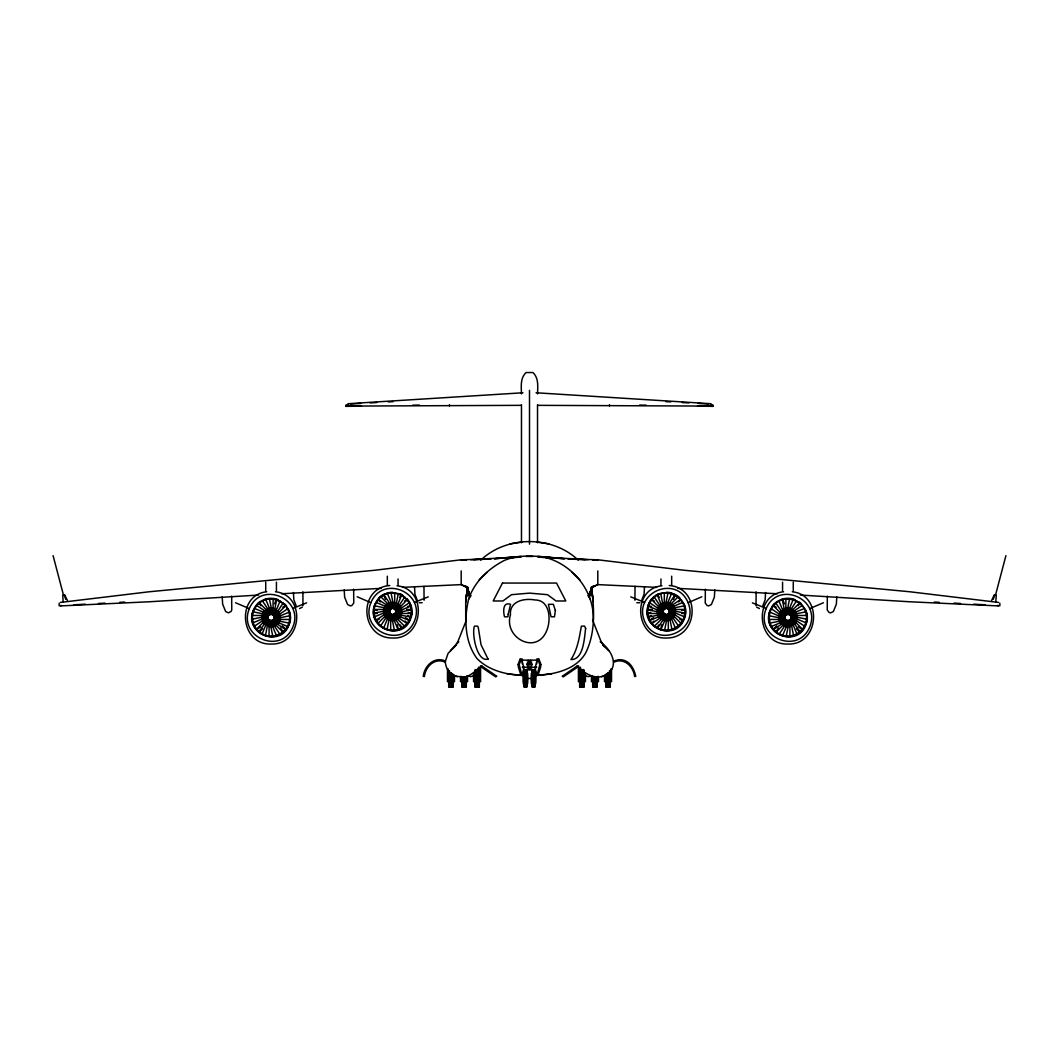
<?xml version="1.0" encoding="UTF-8"?>
<svg xmlns="http://www.w3.org/2000/svg" width="1059" height="1059" viewBox="0 0 1059 1059"><rect width="100%" height="100%" fill="white"/><g stroke="black" fill="none" stroke-linecap="round" stroke-linejoin="round"><path stroke-width="1.5" d="M269.065 608.157L269.052 614.326L273.116 614.326L278.914 612.049M273.103 626.782L273.116 620.627L269.052 620.627L269.092 636.035L273.076 636.035M390.665 602.161L390.652 608.329L394.716 608.329L394.676 592.908L390.692 592.908M394.703 620.786L394.716 614.617L390.652 614.617L390.692 630.039L394.676 630.039M537.217 660.194L534.914 668.15L537.178 674.702L538.276 674.543L540.633 667.091L540.897 664.483L538.872 658.764M995.817 601.79L996.267 595.198M591.412 586.924C594.337 608.938 595.754 633.057 585.442 653.363C575.58 670.056 553.764 674.53 535.788 675.47M302.98 605.682L302.887 591.822M424.077 600.228L423.971 586.368M635.029 586.368L634.923 600.228M705.347 589.161L705.241 603.021L707.134 605.523L708.656 605.894L711.41 604.504L714.362 597.157L714.799 589.85M756.113 591.822L756.02 605.682M827.331 596.138L827.238 609.997L829.131 612.499L830.653 612.857L833.393 611.48L836.358 604.133L836.795 596.826M537.76 658.923L539.799 664.655L537.178 674.702M523.212 675.47C506.784 674.901 488.742 670.612 476.947 658.513C464.636 641.661 464.001 618.986 468.568 599.315C474.3 581.881 488.292 568.696 504.283 560.463C523.398 552.374 544.789 557.722 564.619 558.768L538.091 556.372M467.588 587.401L465.708 602.002L467.588 587.401L465.708 602.002L465.708 618.84M467.588 587.308L466.344 596.588L467.588 586.924M590.432 595.846L591.412 589.545L593.278 586.037M222.205 596.826L222.642 604.133L225.607 611.48L228.347 612.857L231.087 611.48L231.762 609.997L231.669 596.138M293.422 592.51L293.859 599.818L296.149 605.682M344.201 589.85L344.638 597.157L347.59 604.504L350.344 605.894L351.866 605.523L353.759 603.021L353.653 589.161M414.519 587.057L414.956 594.364L417.233 600.228M370.888 602.703C359.239 631.045 402.632 649.657 414.479 621.011C426.128 592.669 382.749 574.057 370.888 602.703L357.174 596.76M661.623 624.757L660.737 629.298L664.642 630.065L667.686 614.961L663.702 614.167L662.524 620.217M670.109 602.73L668.917 608.779L664.933 607.985L667.977 592.868L671.896 593.649M784.123 626.213L785.315 620.164L789.299 620.958L786.255 636.075L782.336 635.294M791.708 608.726L790.517 614.776L786.533 613.995L781.29 610.619M252.479 615.808L253.26 611.89L268.39 614.869L267.596 618.853L261.56 617.635M289.676 619.144L288.908 623.049L273.778 620.084L274.572 616.1L283.057 603.14L279.735 600.93M663.358 610.196L662.828 612.857L659.466 618.099M684.127 617.053L684.908 613.135L669.791 610.09L669.01 614.074L675.06 615.266M770.092 611.89L769.324 615.808L784.428 618.853L785.222 614.869L779.172 613.677M805.74 623.049L806.521 619.144L791.404 616.1L787.975 613.73L796.567 600.93L799.889 603.14L798.182 605.708M270.919 607.945L269.701 613.995L273.685 614.776L276.664 599.659L272.745 598.878M271.25 627.007L272.467 620.958L268.483 620.164L265.505 635.294L269.423 636.075M392.532 601.949L391.314 607.985L395.298 608.779L398.263 593.649L394.358 592.868M392.849 620.998L394.067 614.961L396.437 611.533L401.56 614.975M995.553 594.999L1005.918 555.644M520.128 658.764L518.103 664.483L518.367 667.091L520.724 674.543L521.822 674.702L524.086 668.15L521.783 660.194M466.437 619.965L457.951 641.45L454.801 646.559L448.076 653.39L445.084 662.1C434.667 657.467 425.599 666.535 424.381 676.502L423.229 676.357C424.54 665.74 434.296 656.17 445.362 660.988C445.164 668.494 450.843 676.86 458.971 676.516C468.7 679.388 474.67 670.638 481.951 666.098L496.75 676.251L495.771 676.873L488.265 671.83L481.21 666.971L481.951 666.098M521.24 658.923L519.201 664.655L521.822 674.702M993.196 599.407L994.891 594.827M588.817 595.555L592.233 586.62L588.817 595.555L592.047 587.692L597.806 584.621L656.501 587.348M641.767 600.228L644.044 594.364L644.481 587.057M762.851 605.682L765.141 599.818L765.578 592.51M536.013 667.991L536.41 666.985M658.539 625.009L657.361 627.868L661.054 629.39L666.985 615.16L663.225 613.598L647.751 613.465L647.751 609.481L652.37 609.468M660.882 619.303L663.225 613.598L663.159 609.441L657.361 595.079L661.054 593.556M671.737 603.643L669.394 609.335L665.634 607.787L671.578 593.556L675.258 595.079L673.498 599.354M782.495 625.313L784.838 619.608L788.584 621.156L793.072 625.485M793.35 609.64L790.994 615.345L787.247 613.783L793.178 599.553L796.858 601.088M253.167 612.208L254.69 608.528L268.946 614.392L267.397 618.152L256.543 629.192L259.362 632.011L262.645 628.755M289.001 622.732L287.479 626.425L273.209 620.561L274.771 616.801L280.463 619.171M374.767 606.211L376.302 602.531L390.559 608.395L388.997 612.142L383.305 609.772M649.922 602.531L648.399 606.211L662.63 612.142L664.178 608.395L658.473 606.039M771.521 608.528L769.999 612.208L784.229 618.152L785.791 614.392L785.924 598.904L789.908 598.904M804.311 626.425L805.833 622.732L791.602 616.801L790.054 620.561L795.746 622.904M272.785 608.091L270.416 613.783L274.162 615.345L280.397 615.451M274.559 603.829L276.346 599.553L280.026 601.088L274.162 615.345L274.228 619.502L289.65 619.462L289.65 615.478M269.383 626.849L271.753 621.156L268.006 619.608L262.142 633.864L265.822 635.387M394.385 602.094L392.015 607.787L395.775 609.335L401.996 609.454M390.983 620.852L393.366 615.16L389.606 613.598L383.742 627.868L387.422 629.39M991.515 600.638L994.401 594.695M468.568 599.315L471.07 595.555M527.25 661.981L531.75 661.981M673.167 604.848L669.751 609.984L666.376 607.72L674.967 594.933L678.289 597.144M778.511 627.947L775.943 631.799L779.265 634.023L787.856 621.223L784.481 618.959L781.065 624.095M794.766 610.844L791.351 615.981L790.61 620.084L796.659 621.262M254.544 608.819L256.755 605.496L269.595 614.035L267.331 617.41L262.222 613.968M287.624 626.134L285.414 629.443L272.573 620.905L274.824 617.529L279.947 620.971M376.144 602.809L378.354 599.5L391.195 608.038L388.944 611.414L383.821 607.972M680.646 623.447L682.856 620.124L670.056 611.533L667.805 614.908L672.942 618.324M274.585 608.607L271.144 613.73L274.519 615.981L280.609 617.318M267.583 626.332L271.025 621.223L267.649 618.959L259.111 631.799L262.433 634.023M396.185 602.611L392.743 607.72L396.132 609.984L404.657 597.144L401.348 594.933L399.627 597.488M389.183 620.336L392.624 615.213L389.249 612.962L383.159 611.639M480.76 560.145C506.758 535.404 552.242 535.404 578.24 560.145M454.801 646.559L456.323 644.918M450.432 650.663L458.785 641.741M653.946 621.011L651.775 623.195L654.594 626.015L665.529 615.133L662.656 612.261L658.301 616.629M674.331 606.317L669.976 610.686L668.441 614.551L674.146 616.894M678.673 601.936L680.858 599.751L678.025 596.932L667.104 607.813L669.976 610.686L684.233 616.735L682.698 620.415L679.852 619.25M776.644 625.909L773.374 629.192L776.194 632.011L787.128 621.13L784.256 618.257L779.901 622.639M795.931 612.314L791.576 616.682L788.703 613.81L799.638 602.928L802.457 605.761M256.543 605.761L259.362 602.928L270.297 613.81L267.424 616.682L263.069 612.314M654.594 596.932L651.775 599.751L662.656 610.686L664.178 614.551L649.922 620.415L648.399 616.735L651.245 615.544M678.025 626.015L680.858 623.195L669.976 612.261L667.104 615.133L671.472 619.489M776.194 602.928L773.374 605.761L784.256 616.682L787.128 613.81L782.76 609.454M276.24 609.454L271.872 613.81L274.744 616.682L285.626 605.761L282.806 602.928M265.928 625.485L270.297 621.13L274.162 619.608L276.505 625.313M397.853 603.458L393.471 607.813L396.344 610.686L402.063 613.174M387.528 619.489L391.896 615.133L389.024 612.261L378.142 623.195L380.975 626.015M479.105 579.882L487.14 572.284M302.305 607.164L299.565 608.554M577.049 666.098L562.25 676.251L563.229 676.873L570.735 671.83L577.79 666.971L577.049 666.098C585.084 674.133 596.985 681.162 607.84 673.948C619.846 664.099 610.09 648.69 600.215 641.741M653.602 617.556L649.763 620.124L651.987 623.447L664.827 614.908L668.917 614.167L671.896 629.298L667.977 630.065M657.44 614.975L662.563 611.533L664.827 614.908L666.151 620.998M675.179 607.972L670.056 611.414L667.805 608.038L680.646 599.5L682.856 602.809M779.053 620.971L784.176 617.529L786.427 620.905L773.586 629.443L771.376 626.134M796.778 613.968L791.669 617.41L789.405 614.035L802.245 605.496L804.456 608.819M380.711 597.144L384.033 594.933L392.624 607.72L389.249 609.984L385.833 604.848M404.657 625.803L401.348 628.013L392.743 615.213L396.132 612.962L411.289 609.812L410.508 605.894L407.477 606.489M674.967 628.013L678.289 625.803L669.751 612.962L669.01 608.859L684.127 605.894L684.908 609.812L681.89 610.421M779.265 600.93L775.943 603.14L784.481 615.981L785.222 620.084L770.092 623.049L769.324 619.144M796.567 634.023L799.889 631.799L791.351 618.959L787.975 621.223L791.417 626.332M277.71 610.619L272.573 614.035L268.483 614.776L267.292 608.726M282.846 607.204L285.414 605.496L287.624 608.819L274.824 617.41L272.573 614.035L269.423 598.878L265.505 599.659M260.607 626.888L256.755 629.443L254.544 626.134L267.331 617.529L269.595 620.905L264.459 624.32M399.309 604.623L394.173 608.038L396.437 611.414L409.237 602.809L407.013 599.5L404.445 601.208M386.058 618.324L391.195 614.908L388.944 611.533L376.144 620.124L378.354 623.447M60.35 602.439L149.16 591.769L374.78 570.258L461.194 559.787L490.992 559.006L473.744 559.708M688.112 602.703C676.251 574.057 632.872 592.669 644.521 621.011C656.368 649.657 699.761 631.045 688.112 602.703L701.826 596.76M809.764 608.581L823.425 602.77M656.937 613.174L662.63 610.805L665.529 607.813L661.147 603.458M675.695 609.772L670.003 612.142L668.441 608.395L682.698 602.531L684.233 606.211M778.537 619.171L784.229 616.801L785.791 620.561L771.521 626.425L769.999 622.732M797.295 615.769L791.602 618.152L788.703 621.13L782.654 635.387L778.974 633.864M262.142 601.088L265.822 599.553L271.753 613.783L268.006 615.345L265.65 609.64M280.026 633.864L276.346 635.387L270.416 621.156L267.424 618.257L261.705 615.769M671.578 629.39L675.258 627.868L669.394 613.598L665.634 615.16L668.017 620.852M793.178 635.387L796.858 633.864L790.994 619.608L787.247 621.156L789.617 626.849M263.254 622.904L268.946 620.561L267.397 616.801L253.167 622.732L254.69 626.425M400.527 606.039L394.822 608.395L396.37 612.142L410.601 606.211L409.078 602.531M379.148 619.25L376.302 620.415L374.767 616.735L388.997 610.805L391.896 607.813L380.975 596.932L378.142 599.751L380.327 601.936M384.854 616.894L390.559 614.551L388.997 610.805L384.669 606.317M292.853 608.369L306.633 602.862M414.453 602.372L428.233 596.866M592.749 586.62L597.806 584.621L597.806 570.907M473.241 675.867L470.54 676.675L467.853 675.867M591.147 675.867L588.46 676.675L585.759 675.867M601.499 676.675L604.186 675.867M348.279 404.154L345.883 405.147L345.883 406.1L521.359 405.345M422.17 602.73L419.126 602.73M639.874 602.73L636.83 602.73M536.701 660.141L522.299 660.141M650.742 612.526L647.711 613.135L648.492 617.053L663.622 614.074L662.828 610.09L656.779 611.308M675.841 611.639L669.791 612.857L666.376 615.213L669.817 620.336M778.391 617.318L784.428 616.1L787.856 613.73L784.415 608.607M797.44 617.635L791.404 618.853L790.61 614.869L805.74 611.89L806.521 615.808M266.722 591.782C235.667 594.946 239.903 645.275 271.078 644.031C302.265 645.275 306.501 594.946 275.433 591.782M389.778 585.495C357.36 588.063 360.325 638.352 392.69 638.034C423.865 639.279 428.101 588.95 397.046 585.786M387.104 593.649L391.023 592.868L394.067 607.985L390.083 608.779L388.891 602.73M276.664 635.294L272.745 636.075L269.701 620.958L273.685 620.164L274.877 626.213M661.954 585.786C630.899 588.95 635.135 639.279 666.31 638.034C698.675 638.352 701.64 588.063 669.222 585.495M664.642 592.868L660.737 593.649L663.702 608.779L667.686 607.985L666.468 601.949M783.567 591.782C752.499 594.946 756.735 645.275 787.922 644.031C819.097 645.275 823.333 594.946 792.278 591.782M786.255 598.878L782.336 599.659L785.315 614.776L789.299 613.995L788.081 607.945M789.577 636.075L793.495 635.294L790.517 620.164L786.533 620.958L787.75 627.007M279.828 613.677L273.778 614.869L274.572 618.853L289.676 615.808L288.908 611.89M262.341 621.262L268.39 620.084L267.596 616.1L264.234 610.844M395.378 608.859L401.427 607.681M383.94 615.266L389.99 614.074L389.209 610.09L374.092 613.135L374.873 617.053M470.937 559.668L514.82 557.153L509.247 558.106L513.35 557.736M510.107 543.836L521.981 542.155M539.799 664.655L540.897 664.483M514.714 557.603L521.28 556.941M526.217 556.452L532.783 556.452M520.909 556.372L494.381 558.768L514.82 557.153M60.35 605.576L61.554 605.47M348.279 403.704L522.934 392.77M258.674 595.052L149.16 601.777L60.35 605.933M530.943 667.474L536.701 667.13M350.383 404.022L360.695 403.439M466.066 559.946L461.194 560.224L465.894 560.026M370.187 402.91L376.739 402.552M388.203 401.917L393.114 401.639M281.588 593.768L381.306 588.341M73.905 604.808L85.355 604.186M98.447 603.484L104.987 603.127M119.72 602.333L124.618 602.068M535.457 675.483L551.805 673.802M402.499 587.348L461.194 584.621L466.251 586.62M361.503 406.127L345.883 406.365M412.745 405.187L419.364 405.067M657.004 609.454L663.159 609.441L666.985 607.787L664.615 602.094M675.629 613.492L669.46 613.505L669.46 609.441L684.882 609.481L684.882 613.465L681.797 613.479M778.603 615.451L784.772 615.438L788.584 613.783L786.215 608.091M797.228 619.489L791.06 619.502L791.06 615.438L806.481 615.478L806.481 619.462M713.117 406.365L697.497 406.127M668.308 592.908L664.324 592.908L664.284 608.329L668.348 608.329L668.335 602.161M269.092 598.904L273.076 598.904L273.116 614.326L274.771 618.152L289.001 612.208L287.479 608.528M664.324 630.039L668.308 630.039L668.348 614.617L664.284 614.617L664.297 620.786M785.924 636.035L789.908 636.035L789.948 620.627L785.884 620.627L785.897 626.782M527.832 663.146L531.168 663.146M527.25 664.853L531.75 664.853M527.25 666.839L531.75 666.839M527.25 667.925L531.75 667.925M527.25 669.91L531.75 669.91M527.832 678.462L531.168 678.462M537.641 405.345L713.117 406.1L713.117 405.147L710.721 404.154M406.63 609.468L411.249 609.481L411.249 613.465L395.841 613.505L392.015 615.16L397.946 629.39L401.639 627.868L400.461 625.009M377.203 613.479L374.118 613.465L374.118 609.481L389.54 609.441L389.54 613.505L383.371 613.492M261.772 619.489L267.94 619.502L267.94 615.438L252.519 615.478L252.519 619.462M507.195 673.802L523.543 675.483M639.636 405.067L646.255 405.187M585.256 559.708L568.008 559.006L597.806 559.787L684.22 570.258L909.84 591.769L998.65 602.439M593.106 560.026L597.806 560.224L592.934 559.946M998.65 605.933L909.84 601.777L800.326 595.052M677.694 588.341L777.412 593.768M665.886 401.639L670.797 401.917M682.261 402.552L688.813 402.91M934.382 602.068L939.28 602.333M954.013 603.127L960.553 603.484M973.645 604.186L985.095 604.808M698.305 403.439L708.617 404.022M593.292 618.84C593.808 589.995 571.767 563.759 544.18 557.153L588.063 559.668M522.299 667.13L528.057 667.474M536.066 392.77L710.721 403.704M997.446 605.47L998.65 605.576M537.019 542.155L548.893 543.836M545.65 557.736L549.753 558.106L544.18 557.153M537.72 556.941L544.286 557.603M518.103 664.483L519.201 664.655M651.523 606.489L648.492 605.894L647.711 609.812L662.828 612.857L666.257 615.213L657.652 628.013L654.343 625.803M657.573 607.681L663.622 608.859M793.495 599.659L789.577 598.878L786.533 613.995L784.176 617.41L771.376 608.819L773.586 605.496L776.154 607.204M391.023 630.065L387.104 629.298L390.083 614.167L394.067 614.961L407.013 623.447L409.237 620.124L405.398 617.556M402.221 611.308L396.172 610.09L395.378 614.074L410.508 617.053L411.289 613.135L408.258 612.526M377.11 610.421L374.092 609.812L374.873 605.894L389.99 608.859L389.209 612.857L380.711 625.803L384.033 628.013M759.435 608.554L756.695 607.164M454.814 675.867L457.501 676.675M752.367 602.862L766.147 608.369M630.767 596.866L644.547 602.372M780.086 612.049L785.791 614.392L789.948 614.326L789.935 608.157M397.946 593.556L401.639 595.079L395.775 609.335L395.841 613.505L398.118 619.303M407.755 615.544L410.601 616.735L409.078 620.415L394.822 614.551L396.37 610.805L407.225 599.751L404.406 596.932M235.575 602.77L249.236 608.581M794.541 624.32L789.405 620.905L791.669 617.529L804.456 626.134L802.245 629.443L798.393 626.888M654.555 601.208L651.987 599.5L649.763 602.809L662.563 611.414L664.827 608.038L659.691 604.623M602.677 644.918L608.568 650.663M571.86 572.284L579.895 579.882M796.355 628.755L799.638 632.011L802.457 629.192L791.576 618.257L790.054 614.392L804.311 608.528L805.833 612.208M400.699 616.629L396.344 612.261L393.471 615.133L404.406 626.015L407.225 623.195L405.054 621.011M279.099 622.639L274.744 618.257L271.872 621.13L282.806 632.011L285.626 629.192L282.356 625.909M659.373 597.488L657.652 594.933L654.343 597.144L662.868 609.984L666.257 607.72L662.815 602.611M587.93 595.555L590.432 599.315M399.534 618.099L396.132 612.962L395.642 610.196M277.935 624.095L274.519 618.959L271.144 621.223L279.735 634.023L283.057 631.799L280.489 627.947M260.818 605.708L259.111 603.14L262.433 600.93L271.025 613.73L267.649 615.981L252.479 619.144L253.26 623.049M604.199 646.559L601.049 641.45L592.563 619.965M465.722 586.037L467.588 589.545L468.568 595.846M64.599 594.695L67.485 600.638M784.441 603.829L782.654 599.553L778.974 601.088L784.838 615.345L784.772 619.502L769.35 619.462L769.35 615.478M385.502 599.354L383.742 595.079L387.422 593.556L393.366 607.787L389.606 609.335L387.263 603.643M470.183 595.555L466.767 586.62L470.183 595.555L466.953 587.692L461.194 584.621L461.194 570.907M522.59 666.985L522.987 667.991M64.109 594.827L65.804 599.407M53.082 555.644L63.447 594.999M396.476 620.217L395.298 614.167L391.314 614.961L394.358 630.065L398.263 629.298L397.377 624.757M591.412 587.401L593.292 602.002L591.412 587.308M62.733 595.198L63.183 601.79M999.842 603.273L999.842 605.841M793.27 582.185L793.27 590.962M782.561 582.185L782.561 590.962M671.671 576.189L671.671 584.965M660.948 578.969L660.948 584.965M611.52 668.891L611.52 681.758M611.122 668.745L611.122 671.83M611.122 672.174L611.122 674.173M611.122 674.53L611.122 679.335M610.288 670.797L610.288 687.013M609.878 670.797L609.878 687.013M609.521 404.644L609.521 405.888M609.468 670.797L609.468 687.013M609.044 673.18L609.044 687.013M608.634 673.18L608.634 687.013M608.223 673.18L608.223 687.013M607.813 673.18L607.813 687.013M607.389 673.18L607.389 687.013M606.979 674.371L606.979 687.013M606.569 674.371L606.569 687.013M606.145 674.371L606.145 687.013M605.735 674.371L605.735 687.013M604.901 675.099L604.901 679.335M604.517 675.404L604.517 681.758M598.481 677.469L598.481 681.758M598.083 676.251L598.083 679.335M597.25 676.754L597.25 687.013M596.839 676.754L596.839 687.013M596.429 676.754L596.429 687.013M596.005 676.754L596.005 687.013M595.595 676.754L595.595 687.013M595.184 676.754L595.184 687.013M594.761 676.754L594.761 687.013M594.351 676.754L594.351 687.013M593.94 676.754L593.94 687.013M593.53 676.754L593.53 687.013M593.106 676.754L593.106 687.013M592.696 676.754L592.696 687.013M592.484 676.304L592.484 680.699M591.862 676.251L591.862 679.335M591.465 677.469L591.465 681.758M585.442 673.18L585.442 681.758M584.211 670.797L584.211 687.013M583.8 669.592L583.8 687.013M583.377 669.592L583.377 687.013M582.966 669.592L582.966 687.013M582.556 669.592L582.556 687.013M582.146 669.592L582.146 687.013M581.722 669.592L581.722 687.013M581.312 669.592L581.312 687.013M580.901 669.592L580.901 687.013M580.491 667.382L580.491 687.013M580.067 667.382L580.067 687.013M579.657 667.382L579.657 687.013M578.426 665.74L578.426 681.758M537.522 393.935C537.707 386.482 538.899 378.156 532.942 372.543L526.058 372.543C520.101 378.156 521.293 386.482 521.478 393.935M537.522 404.737L537.522 542.724M536.701 658.976L536.701 663.874M535.695 673.167L535.695 683.77M535.457 674.662L535.457 677.628M535.457 677.853L535.457 679.084M535.457 679.296L535.457 682.274M534.941 669.923L534.941 687.013M534.689 669.923L534.689 687.013M534.424 669.923L534.424 687.013M534.173 669.923L534.173 687.013M533.921 669.923L533.921 687.013M533.657 669.923L533.657 687.013M533.405 669.923L533.405 687.013M533.154 669.923L533.154 687.013M532.889 669.923L532.889 687.013M532.637 669.923L532.637 687.013M532.386 669.923L532.386 687.013M532.121 669.923L532.121 687.013M531.975 663.636L531.975 664.959M531.989 673.828L531.989 683.108M531.605 674.662L531.605 677.628M531.605 677.853L531.605 679.084M531.605 679.296L531.605 682.274M531.366 673.167L531.366 683.77M530.824 660.3L529.5 661.637L528.176 660.3M530.043 669.023L528.957 669.023M529.5 390.334L529.5 544.154M527.634 673.167L527.634 683.77M527.395 674.662L527.395 677.628M527.395 677.853L527.395 679.084M527.395 679.296L527.395 682.274M527.025 663.636L527.025 664.959M527.011 673.828L527.011 683.108M526.879 669.923L526.879 687.013M526.614 669.923L526.614 687.013M526.363 669.923L526.363 687.013M526.111 669.923L526.111 687.013M525.846 669.923L525.846 687.013M525.595 669.923L525.595 687.013M525.343 669.923L525.343 687.013M525.079 669.923L525.079 687.013M524.827 669.923L524.827 687.013M524.576 669.923L524.576 687.013M524.311 669.923L524.311 687.013M524.059 669.923L524.059 687.013M523.543 674.662L523.543 677.628M523.543 677.853L523.543 679.084M523.543 679.296L523.543 682.274M523.305 673.167L523.305 683.77M522.299 658.976L522.299 663.874M521.478 404.737L521.478 542.724M480.574 665.74L480.574 681.758M479.343 667.382L479.343 687.013M478.933 667.382L478.933 687.013M478.509 667.382L478.509 687.013M478.099 669.592L478.099 687.013M477.688 669.592L477.688 687.013M477.278 669.592L477.278 687.013M476.854 669.592L476.854 687.013M476.444 669.592L476.444 687.013M476.034 669.592L476.034 687.013M475.623 669.592L475.623 687.013M475.2 669.592L475.2 687.013M474.789 670.797L474.789 687.013M473.558 673.18L473.558 681.758M467.535 677.469L467.535 681.758M467.138 676.251L467.138 679.335M466.516 676.304L466.516 680.699M466.304 676.754L466.304 687.013M465.894 676.754L465.894 687.013M465.47 676.754L465.47 687.013M465.06 676.754L465.06 687.013M464.649 676.754L464.649 687.013M464.239 676.754L464.239 687.013M463.816 676.754L463.816 687.013M463.405 676.754L463.405 687.013M462.995 676.754L462.995 687.013M462.571 676.754L462.571 687.013M462.161 676.754L462.161 687.013M461.75 676.754L461.75 687.013M460.917 676.251L460.917 679.335M460.519 677.469L460.519 681.758M454.483 675.404L454.483 681.758M454.099 675.099L454.099 679.335M453.265 674.371L453.265 687.013M452.855 674.371L452.855 687.013M452.431 674.371L452.431 687.013M452.021 674.371L452.021 687.013M451.611 673.18L451.611 687.013M451.187 673.18L451.187 687.013M450.777 673.18L450.777 687.013M450.366 673.18L450.366 687.013M449.956 673.18L449.956 687.013M449.479 404.644L449.479 405.888M449.532 670.797L449.532 687.013M449.122 670.797L449.122 687.013M448.712 670.797L448.712 687.013M447.878 668.745L447.878 671.83M447.878 672.174L447.878 674.173M447.878 674.53L447.878 679.335M447.48 668.891L447.48 681.758M398.052 578.969L398.052 584.965M387.329 576.189L387.329 584.965M276.439 582.185L276.439 590.962M265.73 582.185L265.73 590.962M59.158 603.273L59.158 605.841M411.885 611.467A19.208 19.208 0 0 1 411.66 614.472M410.429 618.827A19.208 19.208 0 0 1 373.483 611.467M373.549 609.984A19.208 19.208 0 0 1 374.952 604.12M379.109 597.898A19.208 19.208 0 0 1 385.344 593.728M386.734 593.212A19.208 19.208 0 0 1 392.69 592.272M400.037 593.728A19.208 19.208 0 0 1 402.711 595.092M407.278 598.984A19.208 19.208 0 0 1 411.355 606.979M392.69 615.094A3.614 3.614 0 0 1 390.136 614.035M290.232 618.959A19.208 19.208 0 0 1 270.336 636.658A19.208 19.208 0 0 1 251.883 617.476M251.936 615.981A19.208 19.208 0 0 1 253.339 610.13M257.509 603.895A19.208 19.208 0 0 1 259.786 601.949M263.731 599.738A19.208 19.208 0 0 1 278.438 599.738M284.659 603.895A19.208 19.208 0 0 1 286.618 606.185M288.829 610.13A19.208 19.208 0 0 1 290.285 617.476M807.117 617.476A19.208 19.208 0 0 1 788.664 636.658A19.208 19.208 0 0 1 768.768 618.959M768.715 617.476A19.208 19.208 0 0 1 770.171 610.13M772.382 606.185A19.208 19.208 0 0 1 774.341 603.895M780.562 599.738A19.208 19.208 0 0 1 795.269 599.738M799.214 601.949A19.208 19.208 0 0 1 801.491 603.895M805.661 610.13A19.208 19.208 0 0 1 807.064 615.981M685.517 611.467A19.208 19.208 0 0 1 648.571 618.827M647.34 614.472A19.208 19.208 0 0 1 647.115 611.467M647.645 606.979A19.208 19.208 0 0 1 651.722 598.984M656.289 595.092A19.208 19.208 0 0 1 658.963 593.728M666.31 592.272A19.208 19.208 0 0 1 672.266 593.212M673.656 593.728A19.208 19.208 0 0 1 679.891 597.898M684.048 604.12A19.208 19.208 0 0 1 685.451 609.984M668.864 614.035A3.614 3.614 0 0 1 666.31 615.094M585.627 628.437C584.33 637.995 583.615 659.863 570.96 659.572C577.526 649.657 579.313 637.558 581.378 626.147L584.581 626.147L585.667 628.437M488.053 659.082C476.947 662.63 471.599 633.626 474.419 626.147L477.622 626.147L478.218 627.219L481.038 644.746L488.053 659.082M508.188 614.22L507.936 616.788L504.521 616.788C503.25 612.168 502.443 601.433 510.584 604.318L508.188 614.22M510.425 614.948C503.488 637.875 536.476 655.428 546.59 630.939C551.262 620.389 550.256 599.95 534.927 599.95C524.245 598.031 509.366 600.996 510.425 614.948M555.353 610.434L554.479 616.788L551.064 616.788L548.416 604.318L553.341 604.318L555.353 610.434M249.289 608.7C237.64 637.041 281.032 655.653 292.88 627.021C304.529 598.679 261.136 580.054 249.289 608.7M253.366 610.447C243.292 632.978 279.973 648.624 288.803 625.339C298.876 602.809 262.195 587.176 253.366 610.447M374.965 604.451C364.892 626.981 401.573 642.628 410.415 619.343C420.476 596.813 383.795 581.166 374.965 604.451M648.585 604.451C638.524 626.981 675.205 642.628 684.035 619.343C694.108 596.813 657.427 581.166 648.585 604.451M766.12 608.7C754.471 637.041 797.864 655.653 809.711 627.021C821.36 598.679 777.968 580.054 766.12 608.7M770.197 610.447C760.124 632.978 796.805 648.624 805.634 625.339C815.708 602.809 779.027 587.176 770.197 610.447M502.469 583.059L493.19 600.982L502.946 600.982L511.471 594.695L529.5 593.119L547.529 594.695L556.054 600.982L565.81 600.982L556.531 583.059L502.469 583.059M527.501 663.94L527.978 664.655L527.501 663.94M531.022 663.94L531.499 664.655L531.022 663.94M529.5 663.887L528.957 664.443L530.043 664.443L529.5 663.887M618.549 659.797L613.638 660.988L613.916 662.1C624.333 657.467 633.401 666.535 634.619 676.502L635.771 676.357C634.023 667.805 628.556 658.777 618.549 659.797"/></g></svg>
